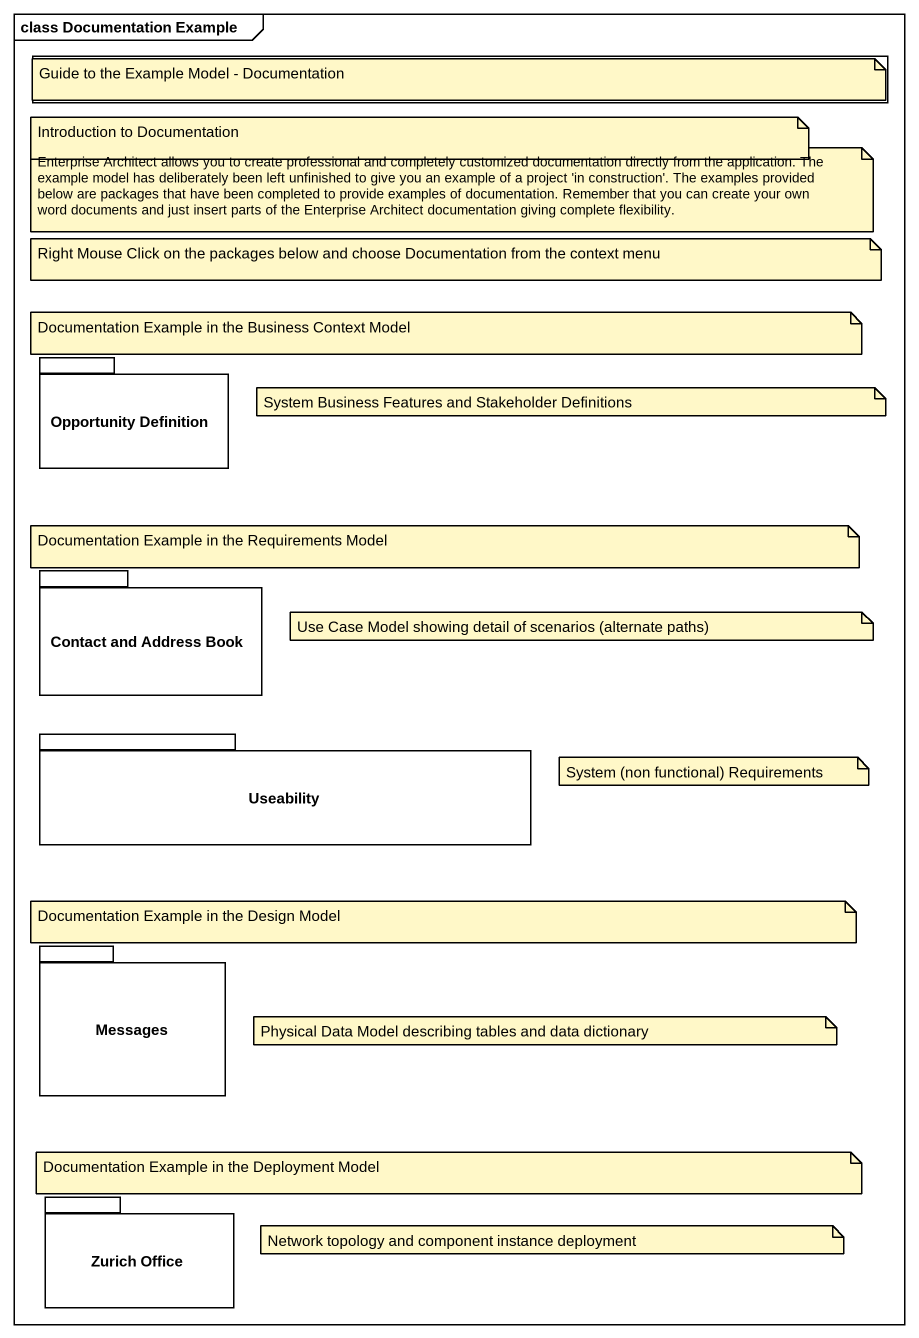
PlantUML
@startuml
mainframe class Documentation Example
rectangle " " as rectangle1 #FFFFFF
package "Opportunity Definition" as Opportunity_Definition {
}
package "Contact and Address Book" as Contact_and_Address_Book {
}
package Useability {
}
package Messages {
}
package "Zurich Office" as Zurich_Office {
}
note as N1
  Guide to the Example Model - Documentation
end note
note as N2
  Introduction to Documentation
end note
note as N3
  Enterprise Architect allows you to create professional and completely customized documentation directly from the application. The example model has deliberately been left unfinished to give you an example of a project 'in construction'. The examples provided below are packages that have been completed to provide examples of documentation. Remember that you can create your own word documents and just insert parts of the Enterprise Architect documentation giving complete flexibility.
end note
note as N4
  Right Mouse Click on the packages below and choose Documentation from the context menu
end note
note as N5
  Documentation Example in the Business Context Model
end note
note as N6
  System Business Features and Stakeholder Definitions
end note
note as N7
  Documentation Example in the Requirements Model
end note
note as N8
  Use Case Model showing detail of scenarios (alternate paths)
end note
note as N9
  System (non functional) Requirements
end note
note as N10
  Documentation Example in the Design Model
end note
note as N11
  Physical Data Model describing tables and data dictionary
end note
note as N12
  Documentation Example in the Deployment Model
end note
note as N13
  Network topology and component instance deployment
end note
@enduml
